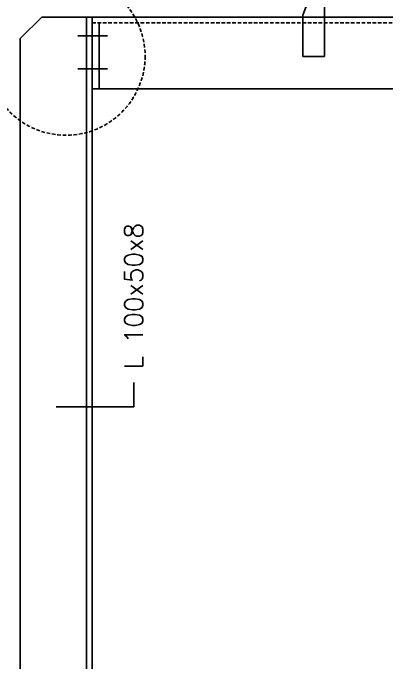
# Model space of a CAD drawing. Header units: metres. Extents: x -50 to 791, y -689 to 584.
# Drawn here: x 62 to 114, y 441.3 to 531.8 of the extents above; entities that cross this region are included whole.
import ezdxf
from ezdxf.enums import TextEntityAlignment as Align

# ---------------------------------------------------------------- set-up
doc = ezdxf.new("R2010")
doc.units = ezdxf.units.M
doc.header["$MEASUREMENT"] = 0
doc.linetypes.add('DASHED', pattern=[0.75, 0.5, -0.25])
doc.styles.add('L100', font='simplex.shx', dxfattribs={"height": 2.54})

msp = doc.modelspace()

# ---------------------------------------------------------------- linework, layer by layer
at = {"color": 3}
for p, q in [((105.312194, 537.509202), (105.312194, 525.747246)), ((102.28361, 531.460196), (103.966157, 535.828923)), ((102.28361, 525.747246), (102.28361, 531.460196)), ((73.991508, 521.223887), (73.991508, 530.423887)), ((105.312194, 525.747246), (102.28361, 525.747246))]:
    msp.add_line(p, q, dxfattribs=at)
at = {"color": 4}
for p, q in [((62.991508, 528.223887), (65.991508, 531.223887)), ((65.991508, 531.223887), (122.991508, 531.223887)), ((72.991508, 531.223887), (72.991508, 241.223887)), ((62.991508, 528.223887), (62.991508, 251.223887)), ((72.991508, 521.223887), (122.991508, 521.223887))]:
    msp.add_line(p, q, dxfattribs=at)
at = {"color": 2}
msp.add_line((72.191508, 531.223887), (72.191508, 241.223887), dxfattribs=at)
at = {"color": 2, "linetype": 'DASHED'}
msp.add_line((72.991508, 530.423887), (122.991508, 530.423887), dxfattribs=at)
at = {"color": 6}
for p, q in [((70.989399, 528.614174), (75.125499, 528.614174)), ((70.989399, 523.987989), (75.125499, 523.987989))]:
    msp.add_line(p, q, dxfattribs=at)
at = {"color": 2, "linetype": 'Continuous'}
for p, q in [((78.786569, 476.942727), (78.786569, 480.359905)), ((68.011572, 476.942727), (78.786569, 476.942727))]:
    msp.add_line(p, q, dxfattribs=at)
at = {"color": 3, "linetype": 'DASHED'}
msp.add_circle((69.353901, 525.779387), 11.012138, dxfattribs=at)

# ---------------------------------------------------------------- texts
at = {"color": 3, "linetype": 'Continuous', "style": 'L100'}
msp.add_text('L 100x50x8', height=2.54, rotation=90, dxfattribs=at).set_placement((78.786569, 482.195103), align=Align.MIDDLE_LEFT)

doc.saveas('drawing.dxf')
